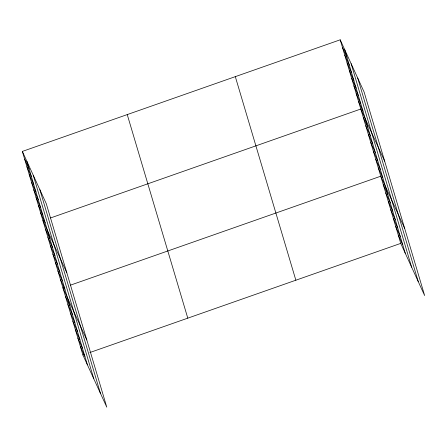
<?xml version="1.0" encoding="UTF-8"?>
<svg xmlns="http://www.w3.org/2000/svg" width="447" height="447" viewBox="0 0 447 447"><rect width="100%" height="100%" fill="white"/><g stroke="black" fill="none" stroke-linecap="round" stroke-linejoin="round"><path stroke-width="0.67" d="M22.35 151.416L46.253 203.62L106.794 407.189L82.896 354.979L22.35 151.416L340.206 39.811L364.104 92.021L424.65 295.584L400.747 243.38L340.206 39.811M44.208 220.181L42.934 220.628L66.838 272.832M50.561 217.952L360.79 109.023L384.688 161.233M64.821 287.136L62.915 287.807L86.819 340.011M70.542 285.125L380.771 176.202L404.669 228.406M82.896 354.979L84.801 354.315M89.886 352.527L400.747 243.38M342.491 47.505L346.995 57.345M344.777 55.193L349.286 65.033M347.068 62.882L351.571 72.727M349.353 70.576L353.856 80.415M351.638 78.264L356.147 88.104M353.929 85.953L358.433 95.798M356.214 93.646L360.723 103.486M358.5 101.335L363.009 111.174M363.288 117.421L367.792 127.266M365.786 125.819L370.289 135.659M368.283 134.217L372.787 144.057M370.781 142.615L375.284 152.455M373.279 151.008L377.782 160.853M375.776 159.406L380.28 169.251M378.274 167.804L382.777 177.649M383.263 184.6L387.772 194.439M385.761 192.998L390.27 202.837M388.259 201.39L392.768 211.235M390.756 209.788L395.265 219.633M393.254 218.186L397.763 228.031M395.751 226.584L400.261 236.424M398.249 234.982L402.758 244.822M24.635 159.104L29.144 168.949M26.926 166.798L31.43 176.638M29.211 174.486L33.721 184.326M31.497 182.175L36.006 192.02M33.788 189.869L38.291 199.708M36.073 197.557L40.582 207.397M38.358 205.246L42.867 215.091M40.649 212.94L45.153 222.779M45.432 229.026L49.941 238.866M47.93 237.424L52.439 247.264M50.427 245.822L54.936 255.662M52.925 254.214L57.428 264.06M55.422 262.613L59.926 272.458M57.92 271.011L62.424 280.85M60.418 279.409L64.921 289.248M65.413 296.205L69.916 306.044M67.91 304.597L72.414 314.442M70.408 312.995L74.912 322.84M72.906 321.393L77.409 331.238M75.403 329.791L79.907 339.631M77.901 338.189L82.404 348.029M80.399 346.587L84.902 356.427M357.706 78.041L418.247 281.604M351.113 63.636L411.653 267.2M344.71 49.656L405.256 253.22M235.312 76.644L295.858 280.208M127.244 114.588L187.785 318.152M39.85 189.64L100.396 393.209M33.257 175.241L93.803 378.805M26.854 161.261L87.4 364.825"/></g></svg>
